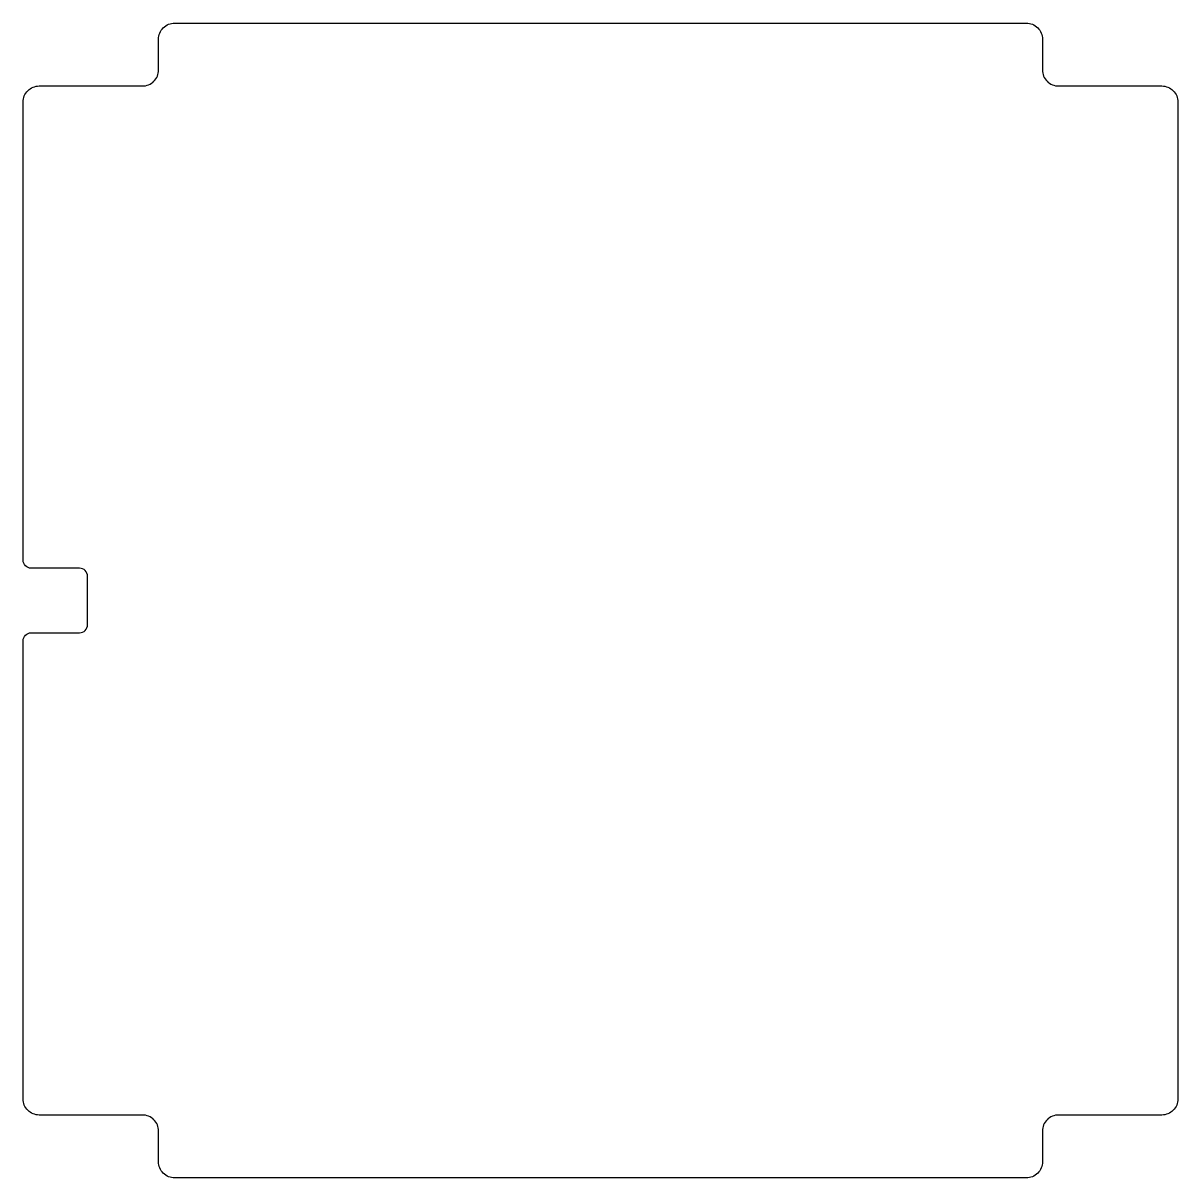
# Model space of a CAD drawing. Header units: millimetres. Extents: x -179 to 179, y -219 to 139.
import ezdxf

# ---------------------------------------------------------------- set-up
doc = ezdxf.new("R2010")
doc.units = ezdxf.units.MM
doc.layers.get('0').update_dxf_attribs({"linetype": 'CONTINUOUS'})

msp = doc.modelspace()

# ---------------------------------------------------------------- linework, layer by layer
msp.add_lwpolyline([(179, 114.5), (179, -194.5, -0.414214), (174, -199.5), (142, -199.5, 0.414214), (137, -204.5), (137, -214, -0.414214), (132, -219), (-132, -219, -0.414214), (-137, -214), (-137, -204.5, 0.414214), (-142, -199.5), (-174, -199.5, -0.414214), (-179, -194.5), (-179, -52.5, -0.414214), (-176.5, -50), (-161.5, -50, 0.414214), (-159, -47.5), (-159, -32.5, 0.414214), (-161.5, -30), (-176.5, -30, -0.414214), (-179, -27.5), (-179, 114.5, -0.414214), (-174, 119.5), (-142, 119.5, 0.414214), (-137, 124.5), (-137, 134, -0.414214), (-132, 139), (132, 139, -0.414214), (137, 134), (137, 124.5, 0.414214), (142, 119.5), (174, 119.5, -0.414214)], format="xyb", close=True)

doc.saveas('drawing.dxf')
